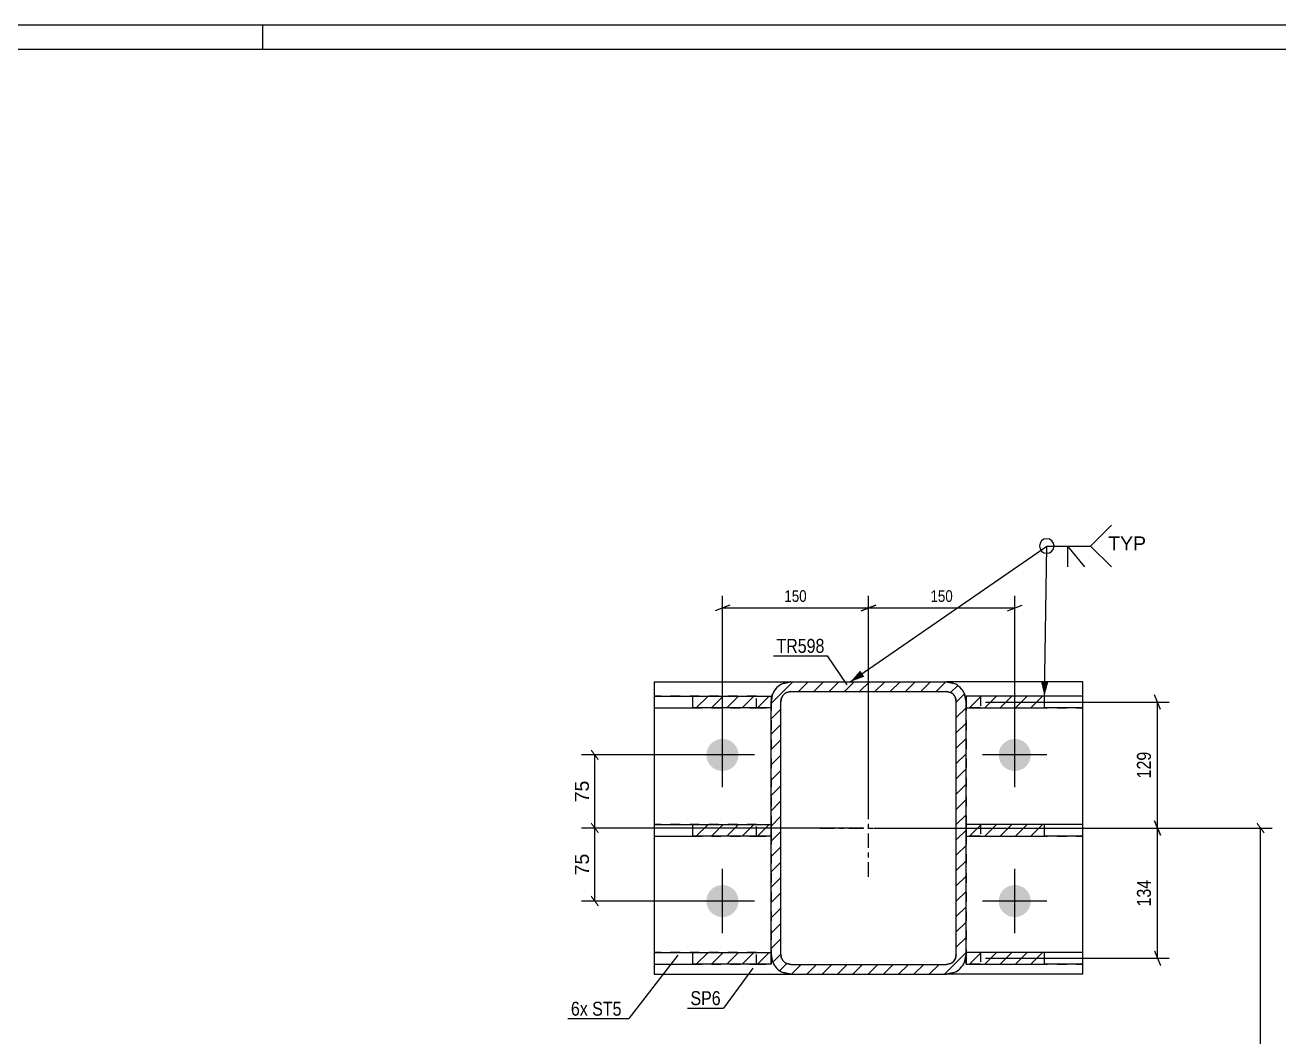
# Model space of a CAD drawing. Header units: millimetres. Extents: x 0 to 841, y 0 to 594.
# Drawn here: x 372.2 to 629.6, y 386.2 to 594 of the extents above; entities that cross this region are included whole.
import ezdxf

# ---------------------------------------------------------------- set-up
doc = ezdxf.new("R2010")
doc.units = ezdxf.units.MM
doc.linetypes.add('DXK_LINE_DOT2', pattern=[3.9198, 1.9599, -1.9599])
doc.linetypes.add('DXK_LINE_DOT3', pattern=[5.9187, 2.979, -0.9799, 0.9799, -0.9799])
doc.styles.add('Arial', font='ARIAL.TTF', dxfattribs={"height": 0.2})
doc.styles.add('Arial Narrow', font='ARIALN.TTF', dxfattribs={"height": 0.2})

# ---------------------------------------------------------------- blocks, each defined once
blk = doc.blocks.new('Unknown-122566733-1134')
at = {"color": 5, "linetype": 'Continuous'}
for p, q in [((841, 594), (0, 594)), ((421, 589), (421, 594)), ((836, 589), (5, 589))]:
    blk.add_line(p, q, dxfattribs=at)
blk = doc.blocks.new('Part-122566733-2305 - 2287')
at = {"linetype": 'Continuous'}
h = blk.add_hatch(dxfattribs=at)
h.set_pattern_fill('', scale=0.7, style=0, pattern_type=0)
h.set_pattern_definition([(45, (565.082, 456.639), (-1.571545, 1.571545), [])])
h.paths.add_polyline_path([(565.39, 455.11), (565.08, 456.64), (564.21, 457.94), (562.92, 458.8), (561.39, 459.11), (529.39, 459.11), (527.86, 458.8), (526.56, 457.94), (525.69, 456.64), (525.39, 455.11), (525.39, 403.11), (525.69, 401.58), (526.56, 400.28), (527.86, 399.41), (529.39, 399.11), (561.39, 399.11), (562.92, 399.41), (564.21, 400.28), (565.08, 401.58), (565.39, 403.11)])
h.paths.add_polyline_path([(563.23, 402.34), (562.8, 401.69), (562.15, 401.26), (561.39, 401.11), (529.39, 401.11), (528.62, 401.26), (527.97, 401.69), (527.54, 402.34), (527.39, 403.11), (527.39, 455.11), (527.54, 455.87), (527.97, 456.52), (528.62, 456.96), (529.39, 457.11), (561.39, 457.11), (562.15, 456.96), (562.8, 456.52), (563.23, 455.87), (563.39, 455.11), (563.39, 403.11)])
at = {"color": 7, "linetype": 'DXK_LINE_DOT2'}
for p, q in [((527.86, 458.8), (529.39, 459.11)), ((529.39, 459.11), (561.39, 459.11)), ((561.39, 459.11), (562.92, 458.8)), ((525.39, 455.11), (525.69, 456.64)), ((527.54, 455.87), (527.39, 455.11)), ((529.39, 457.11), (528.62, 456.96)), ((529.39, 457.11), (561.39, 457.11)), ((562.15, 456.96), (561.39, 457.11)), ((563.39, 455.11), (563.23, 455.87)), ((565.08, 456.64), (565.39, 455.11)), ((525.39, 455.11), (525.39, 403.11)), ((527.39, 403.11), (527.39, 455.11)), ((563.39, 403.11), (563.39, 455.11)), ((565.39, 455.11), (565.39, 403.11)), ((525.69, 401.58), (525.39, 403.11)), ((527.39, 403.11), (527.54, 402.34)), ((563.23, 402.34), (563.39, 403.11)), ((565.39, 403.11), (565.08, 401.58)), ((529.39, 399.11), (527.86, 399.41)), ((528.62, 401.26), (529.39, 401.11)), ((529.39, 401.11), (561.39, 401.11)), ((529.39, 399.11), (561.39, 399.11)), ((561.39, 401.11), (562.15, 401.26)), ((562.92, 399.41), (561.39, 399.11))]:
    blk.add_line(p, q, dxfattribs=at)
at = {"color": 2, "linetype": 'Continuous'}
for p, q in [((529.39, 459.11), (527.86, 458.8)), ((529.39, 459.11), (561.39, 459.11)), ((562.92, 458.8), (561.39, 459.11)), ((525.69, 456.64), (525.39, 455.11)), ((527.39, 455.11), (527.54, 455.87)), ((528.62, 456.96), (529.39, 457.11)), ((529.39, 457.11), (561.39, 457.11)), ((561.39, 457.11), (562.15, 456.96)), ((563.23, 455.87), (563.39, 455.11)), ((565.39, 455.11), (565.08, 456.64)), ((525.39, 403.11), (525.39, 455.11)), ((527.39, 403.11), (527.39, 455.11)), ((563.39, 403.11), (563.39, 455.11)), ((565.39, 403.11), (565.39, 455.11)), ((525.39, 403.11), (525.69, 401.58)), ((527.54, 402.34), (527.39, 403.11)), ((563.39, 403.11), (563.23, 402.34)), ((565.08, 401.58), (565.39, 403.11)), ((527.86, 399.41), (529.39, 399.11)), ((529.39, 401.11), (528.62, 401.26)), ((529.39, 401.11), (561.39, 401.11)), ((529.39, 399.11), (561.39, 399.11)), ((562.15, 401.26), (561.39, 401.11)), ((561.39, 399.11), (562.92, 399.41))]:
    blk.add_line(p, q, dxfattribs=at)
at = {"color": 7, "linetype": 'DXK_LINE_DOT3'}
for p, q in [((545.39, 419.11), (545.39, 439.11)), ((535.39, 429.11), (555.39, 429.11))]:
    blk.add_line(p, q, dxfattribs=at)
at = {"color": 7, "linetype": 'DXK_LINE_DOT2'}
for centre, radius, start, end in [((529.39, 455.11), 4, 112.5, 157.5), ((561.39, 455.11), 4, 22.5, 67.5), ((529.39, 455.11), 2, 112.5, 157.5), ((561.39, 455.11), 2, 22.5, 67.5), ((529.39, 403.11), 4, 202.5, 247.5), ((529.39, 403.11), 2, 202.5, 247.5), ((561.39, 403.11), 2, 292.5, 337.5), ((561.39, 403.11), 4, 292.5, 337.5)]:
    blk.add_arc(centre, radius, start, end, dxfattribs=at)
at = {"color": 2, "linetype": 'Continuous'}
for centre, radius, start, end in [((529.39, 455.11), 4, 112.5, 157.5), ((561.39, 455.11), 4, 22.5, 67.5), ((529.39, 455.11), 2, 112.5, 157.5), ((561.39, 455.11), 2, 22.5, 67.5), ((529.39, 403.11), 4, 202.5, 247.5), ((529.39, 403.11), 2, 202.5, 247.5), ((561.39, 403.11), 2, 292.5, 337.5), ((561.39, 403.11), 4, 292.5, 337.5)]:
    blk.add_arc(centre, radius, start, end, dxfattribs=at)
blk = doc.blocks.new('Bolt-122566733-2294 - 2287')
at = {"linetype": 'Continuous'}
for points in [[(512.09, 444.11, -1), (518.69, 444.11, -1)], [(572.09, 444.11, -1), (578.69, 444.11, -1)], [(512.09, 414.11, -1), (518.69, 414.11, -1)], [(572.09, 414.11, -1), (578.69, 414.11, -1)]]:
    blk.add_hatch(color=1, dxfattribs=at).paths.add_polyline_path(points)
at = {"color": 1, "linetype": 'Continuous'}
for p, q in [((515.39, 437.51), (515.39, 450.71)), ((575.39, 437.51), (575.39, 450.71)), ((521.99, 444.11), (508.79, 444.11)), ((581.99, 444.11), (568.79, 444.11)), ((515.39, 407.51), (515.39, 420.71)), ((575.39, 407.51), (575.39, 420.71)), ((521.99, 414.11), (508.79, 414.11)), ((581.99, 414.11), (568.79, 414.11))]:
    blk.add_line(p, q, dxfattribs=at)
blk = doc.blocks.new('Part-122566733-2316 - 2287')
at = {"linetype": 'Continuous'}
h = blk.add_hatch(dxfattribs=at)
h.set_pattern_fill('', scale=0.7, style=0, pattern_type=0)
h.set_pattern_definition([(45, (509.277, 403.561), (-1.57154, 1.57154), [])])
h.paths.add_polyline_path([(525.39, 403.56), (509.28, 403.56), (509.28, 401.16), (525.39, 401.16)])
at = {"color": 2, "linetype": 'Continuous'}
for p, q in [((501.39, 403.56), (509.28, 403.56)), ((501.39, 403.56), (501.39, 401.16)), ((509.28, 403.56), (525.39, 403.56)), ((509.28, 401.16), (509.28, 403.56)), ((525.39, 403.56), (525.39, 403.56)), ((525.39, 403.56), (525.39, 401.16)), ((501.39, 401.16), (509.28, 401.16)), ((525.39, 401.16), (509.28, 401.16)), ((525.39, 401.16), (525.39, 401.16))]:
    blk.add_line(p, q, dxfattribs=at)
at = {"color": 7, "linetype": 'DXK_LINE_DOT2'}
for p, q in [((522.39, 403.56), (501.39, 403.56)), ((522.39, 401.16), (522.39, 403.56)), ((522.39, 403.56), (525.39, 403.56)), ((525.39, 401.16), (525.39, 403.56)), ((501.39, 401.16), (522.39, 401.16)), ((522.39, 401.16), (525.39, 401.16))]:
    blk.add_line(p, q, dxfattribs=at)
blk = doc.blocks.new('Part-122566733-2321 - 2287')
at = {"linetype": 'Continuous'}
h = blk.add_hatch(dxfattribs=at)
h.set_pattern_fill('', scale=0.7, style=0, pattern_type=0)
h.set_pattern_definition([(45, (509.2765, 456.161), (-1.57154, 1.57154), [])])
h.paths.add_polyline_path([(525.39, 456.16), (509.28, 456.16), (509.28, 453.76), (525.39, 453.76)])
at = {"color": 2, "linetype": 'Continuous'}
for p, q in [((501.39, 456.16), (509.28, 456.16)), ((501.39, 456.16), (501.39, 453.76)), ((509.28, 456.16), (525.39, 456.16)), ((509.28, 453.76), (509.28, 456.16)), ((525.39, 456.16), (525.39, 456.16)), ((525.39, 456.16), (525.39, 453.76)), ((501.39, 453.76), (509.28, 453.76)), ((525.39, 453.76), (509.28, 453.76)), ((525.39, 453.76), (525.39, 453.76))]:
    blk.add_line(p, q, dxfattribs=at)
at = {"color": 7, "linetype": 'DXK_LINE_DOT2'}
for p, q in [((522.39, 456.16), (501.39, 456.16)), ((522.39, 453.76), (522.39, 456.16)), ((522.39, 456.16), (525.39, 456.16)), ((525.39, 456.16), (525.39, 453.76)), ((525.39, 456.16), (525.39, 456.16)), ((501.39, 453.76), (522.39, 453.76)), ((522.39, 453.76), (525.39, 453.76))]:
    blk.add_line(p, q, dxfattribs=at)
blk = doc.blocks.new('Part-122566733-2326 - 2287')
at = {"linetype": 'Continuous'}
h = blk.add_hatch(dxfattribs=at)
h.set_pattern_fill('', scale=0.7, style=0, pattern_type=0)
h.set_pattern_definition([(45, (509.2768, 429.861), (-1.57154, 1.57154), [])])
h.paths.add_polyline_path([(525.39, 429.86), (509.28, 429.86), (509.28, 427.46), (525.39, 427.46)])
at = {"color": 2, "linetype": 'Continuous'}
for p, q in [((501.39, 429.86), (509.28, 429.86)), ((501.39, 429.86), (501.39, 427.46)), ((501.39, 427.46), (509.28, 427.46)), ((509.28, 429.86), (525.39, 429.86)), ((509.28, 427.46), (509.28, 429.86)), ((525.39, 427.46), (509.28, 427.46)), ((525.39, 429.86), (525.39, 429.86)), ((525.39, 429.86), (525.39, 427.46)), ((525.39, 427.46), (525.39, 427.46))]:
    blk.add_line(p, q, dxfattribs=at)
at = {"color": 7, "linetype": 'DXK_LINE_DOT2'}
for p, q in [((522.39, 429.86), (501.39, 429.86)), ((501.39, 427.46), (522.39, 427.46)), ((522.39, 427.46), (522.39, 429.86)), ((522.39, 429.86), (525.39, 429.86)), ((522.39, 427.46), (525.39, 427.46)), ((525.39, 427.46), (525.39, 429.86))]:
    blk.add_line(p, q, dxfattribs=at)
blk = doc.blocks.new('Part-122566733-2331 - 2287')
at = {"linetype": 'Continuous'}
h = blk.add_hatch(dxfattribs=at)
h.set_pattern_fill('', scale=0.7, style=0, pattern_type=0)
h.set_pattern_definition([(45, (565.3864, 403.561), (-1.57154, 1.57154), [])])
h.paths.add_polyline_path([(581.5, 403.56), (565.39, 403.56), (565.39, 401.16), (581.5, 401.16)])
at = {"color": 2, "linetype": 'Continuous'}
for p, q in [((565.39, 403.56), (565.39, 403.56)), ((581.5, 403.56), (565.39, 403.56)), ((565.39, 403.56), (565.39, 401.16)), ((589.39, 403.56), (581.5, 403.56)), ((581.5, 401.16), (581.5, 403.56)), ((589.39, 401.16), (589.39, 403.56)), ((565.39, 401.16), (565.39, 401.16)), ((565.39, 401.16), (581.5, 401.16)), ((589.39, 401.16), (581.5, 401.16))]:
    blk.add_line(p, q, dxfattribs=at)
at = {"color": 7, "linetype": 'DXK_LINE_DOT2'}
for p, q in [((568.39, 403.56), (565.39, 403.56)), ((565.39, 401.16), (565.39, 403.56)), ((568.39, 403.56), (568.39, 401.16)), ((589.39, 403.56), (568.39, 403.56)), ((568.39, 401.16), (565.39, 401.16)), ((568.39, 401.16), (589.39, 401.16))]:
    blk.add_line(p, q, dxfattribs=at)
blk = doc.blocks.new('Part-122566733-2336 - 2287')
at = {"linetype": 'Continuous'}
h = blk.add_hatch(dxfattribs=at)
h.set_pattern_fill('', scale=0.7, style=0, pattern_type=0)
h.set_pattern_definition([(45, (565.3864, 456.161), (-1.57154, 1.57154), [])])
h.paths.add_polyline_path([(581.5, 456.16), (565.39, 456.16), (565.39, 453.76), (581.5, 453.76)])
at = {"color": 2, "linetype": 'Continuous'}
for p, q in [((565.39, 456.16), (565.39, 456.16)), ((581.5, 456.16), (565.39, 456.16)), ((565.39, 456.16), (565.39, 453.76)), ((589.39, 456.16), (581.5, 456.16)), ((581.5, 453.76), (581.5, 456.16)), ((589.39, 453.76), (589.39, 456.16)), ((565.39, 453.76), (565.39, 453.76)), ((565.39, 453.76), (581.5, 453.76)), ((589.39, 453.76), (581.5, 453.76))]:
    blk.add_line(p, q, dxfattribs=at)
at = {"color": 7, "linetype": 'DXK_LINE_DOT2'}
for p, q in [((568.39, 456.16), (565.39, 456.16)), ((565.39, 456.16), (565.39, 453.76)), ((568.39, 456.16), (568.39, 453.76)), ((589.39, 456.16), (568.39, 456.16)), ((568.39, 453.76), (565.39, 453.76)), ((568.39, 453.76), (589.39, 453.76))]:
    blk.add_line(p, q, dxfattribs=at)
blk = doc.blocks.new('Part-122566733-2341 - 2287')
at = {"linetype": 'Continuous'}
h = blk.add_hatch(dxfattribs=at)
h.set_pattern_fill('', scale=0.7, style=0, pattern_type=0)
h.set_pattern_definition([(45, (565.3864, 429.861), (-1.57154, 1.57154), [])])
h.paths.add_polyline_path([(581.5, 429.86), (565.39, 429.86), (565.39, 427.46), (581.5, 427.46)])
at = {"color": 2, "linetype": 'Continuous'}
for p, q in [((565.39, 429.86), (565.39, 429.86)), ((581.5, 429.86), (565.39, 429.86)), ((565.39, 429.86), (565.39, 427.46)), ((565.39, 427.46), (565.39, 427.46)), ((565.39, 427.46), (581.5, 427.46)), ((589.39, 429.86), (581.5, 429.86)), ((581.5, 427.46), (581.5, 429.86)), ((589.39, 427.46), (581.5, 427.46)), ((589.39, 427.46), (589.39, 429.86))]:
    blk.add_line(p, q, dxfattribs=at)
at = {"color": 7, "linetype": 'DXK_LINE_DOT2'}
for p, q in [((568.39, 429.86), (565.39, 429.86)), ((565.39, 427.46), (565.39, 429.86)), ((568.39, 427.46), (565.39, 427.46)), ((568.39, 429.86), (568.39, 427.46)), ((589.39, 429.86), (568.39, 429.86)), ((568.39, 427.46), (589.39, 427.46))]:
    blk.add_line(p, q, dxfattribs=at)
blk = doc.blocks.new('Part-122566733-2357 - 2287')
at = {"color": 2, "linetype": 'Continuous'}
for p, q in [((501.39, 459.11), (501.39, 399.11)), ((501.39, 459.11), (529.39, 459.11)), ((589.39, 459.11), (561.39, 459.11)), ((589.39, 399.11), (589.39, 459.11)), ((501.39, 399.11), (529.39, 399.11)), ((589.39, 399.11), (561.39, 399.11))]:
    blk.add_line(p, q, dxfattribs=at)
at = {"color": 7, "linetype": 'DXK_LINE_DOT2'}
for p, q in [((529.39, 459.11), (561.39, 459.11)), ((529.39, 399.11), (561.39, 399.11))]:
    blk.add_line(p, q, dxfattribs=at)
blk = doc.blocks.new('StraightDimension-122566733-5668 - 2287')
at = {"color": 7, "linetype": 'Continuous'}
for p, q in [((605.29, 453.46), (604.09, 456.46)), ((569.39, 454.96), (607.09, 454.96)), ((604.69, 429.11), (604.69, 454.96)), ((604.09, 430.61), (605.29, 427.61)), ((566.39, 429.11), (607.09, 429.11))]:
    blk.add_line(p, q, dxfattribs=at)
at = {"color": 0}
blk.add_wipeout([(603.94, 445.38), (599.74, 445.38), (599.74, 438.69), (603.94, 438.69)], dxfattribs=at)
at = {"color": 3, "style": 'Arial Narrow'}
blk.add_text('129', height=2.863, rotation=90.0002, dxfattribs=at).set_placement((603.34, 439.29))
blk = doc.blocks.new('StraightDimension-122566733-4606 - 2287')
at = {"color": 7, "linetype": 'Continuous'}
for p, q in [((515.39, 445.11), (515.39, 476.8)), ((545.39, 431.57), (545.39, 476.8)), ((516.89, 474.9), (513.89, 473.7)), ((515.39, 474.3), (545.39, 474.3)), ((543.89, 473.7), (546.89, 474.9))]:
    blk.add_line(p, q, dxfattribs=at)
at = {"color": 0}
blk.add_wipeout([(533.17, 475.05), (533.17, 478.55), (527.6, 478.55), (527.6, 475.05)], dxfattribs=at)
at = {"color": 3, "style": 'Arial Narrow'}
blk.add_text('150', height=2.386, dxfattribs=at).set_placement((528.1, 475.55))
blk = doc.blocks.new('StraightDimension-122566733-4605 - 2287')
at = {"color": 7, "linetype": 'Continuous'}
for p, q in [((545.39, 431.57), (545.39, 476.8)), ((575.39, 445.11), (575.39, 476.8)), ((546.89, 474.9), (543.89, 473.7)), ((545.39, 474.3), (575.39, 474.3)), ((573.89, 473.7), (576.89, 474.9))]:
    blk.add_line(p, q, dxfattribs=at)
at = {"color": 0}
blk.add_wipeout([(563.17, 475.05), (563.17, 478.55), (557.6, 478.55), (557.6, 475.05)], dxfattribs=at)
at = {"color": 3, "style": 'Arial Narrow'}
blk.add_text('150', height=2.386, dxfattribs=at).set_placement((558.1, 475.55))
blk = doc.blocks.new('StraightDimension-122566733-5641 - 2287')
at = {"linetype": 'Continuous'}
for points in [[(488.35, 430.01), (488.5, 430.21), (490, 428.21), (489.85, 428.01)], [(490, 413.21), (489.85, 413.01), (488.35, 415.01), (488.5, 415.21)]]:
    blk.add_hatch(color=7, dxfattribs=at).paths.add_polyline_path(points)
at = {"color": 7, "linetype": 'Continuous'}
for p, q in [((544.39, 429.11), (486.47, 429.11)), ((489.17, 414.11), (489.17, 429.11)), ((514.39, 414.11), (486.47, 414.11))]:
    blk.add_line(p, q, dxfattribs=at)
at = {"color": 0}
blk.add_wipeout([(488.57, 424.43), (484.37, 424.43), (484.37, 418.78), (488.57, 418.78)], dxfattribs=at)
at = {"color": 3, "style": 'Arial'}
blk.add_text('75', height=2.865, rotation=90.0002, dxfattribs=at).set_placement((487.97, 419.38))
blk = doc.blocks.new('StraightDimension-122566733-2440 - 2287')
at = {"linetype": 'Continuous'}
for points in [[(625.03, 430), (625.18, 430.2), (626.68, 428.2), (626.53, 428)], [(626.68, 284.11), (626.53, 283.91), (625.03, 285.91), (625.18, 286.11)]]:
    blk.add_hatch(color=7, dxfattribs=at).paths.add_polyline_path(points)
at = {"color": 7, "linetype": 'Continuous'}
for p, q in [((546.39, 429.1), (628.26, 429.1)), ((625.86, 285.01), (625.86, 429.1)), ((566.39, 285.01), (628.26, 285.01))]:
    blk.add_line(p, q, dxfattribs=at)
at = {"color": 0}
blk.add_wipeout([(625.26, 362.1), (621.06, 362.1), (621.06, 352.01), (625.26, 352.01)], dxfattribs=at)
at = {"color": 3, "style": 'Arial'}
blk.add_text('3190', height=2.865, rotation=90.0002, dxfattribs=at).set_placement((624.66, 352.61))
blk = doc.blocks.new('StraightDimension-122566733-5640 - 2287')
at = {"linetype": 'Continuous'}
for points in [[(488.35, 445.01), (488.5, 445.21), (490, 443.21), (489.85, 443.01)], [(490, 428.21), (489.85, 428.01), (488.35, 430.01), (488.5, 430.21)]]:
    blk.add_hatch(color=7, dxfattribs=at).paths.add_polyline_path(points)
at = {"color": 7, "linetype": 'Continuous'}
for p, q in [((514.39, 444.11), (486.47, 444.11)), ((489.17, 429.11), (489.17, 444.11)), ((544.39, 429.11), (486.47, 429.11))]:
    blk.add_line(p, q, dxfattribs=at)
at = {"color": 0}
blk.add_wipeout([(488.57, 439.43), (484.37, 439.43), (484.37, 433.78), (488.57, 433.78)], dxfattribs=at)
at = {"color": 3, "style": 'Arial'}
blk.add_text('75', height=2.865, rotation=90.0002, dxfattribs=at).set_placement((487.97, 434.38))
blk = doc.blocks.new('StraightDimension-122566733-5669 - 2287')
at = {"color": 7, "linetype": 'Continuous'}
for p, q in [((605.29, 427.61), (604.09, 430.61)), ((566.39, 429.11), (607.09, 429.11)), ((604.69, 402.36), (604.69, 429.11)), ((569.39, 402.36), (607.09, 402.36)), ((604.09, 403.86), (605.29, 400.86))]:
    blk.add_line(p, q, dxfattribs=at)
at = {"color": 0}
blk.add_wipeout([(603.94, 419.08), (599.74, 419.08), (599.74, 412.39), (603.94, 412.39)], dxfattribs=at)
at = {"color": 3, "style": 'Arial Narrow'}
blk.add_text('134', height=2.863, rotation=90.0002, dxfattribs=at).set_placement((603.34, 412.99))
blk = doc.blocks.new('Mark-122566733-2301 - 2287')
at = {"color": 0}
blk.add_wipeout([(536.33, 465.08), (536.33, 468.08), (526.47, 468.08), (526.47, 465.08)], dxfattribs=at)
blk.add_wipeout([(536.33, 465.08), (536.33, 468.08), (526.47, 468.08), (526.47, 465.08)], dxfattribs=at)
at = {"color": 30, "linetype": 'Continuous'}
for p in [(525.87, 464.48), (540.97, 458.51)]:
    blk.add_line(p, (536.93, 464.48), dxfattribs=at)
at = {"color": 3, "style": 'Arial Narrow'}
blk.add_text('TR598', height=2.863, dxfattribs=at).set_placement((526.47, 465.08))
blk = doc.blocks.new('MarkSet-122566733-2699 - 2287')
at = {"color": 30, "linetype": 'Continuous'}
blk.add_line((506.25, 403.02), (496.17, 389.97), dxfattribs=at)
at = {"color": 0}
blk.add_wipeout([(487.74, 390.57), (487.74, 393.57), (484.27, 393.57), (484.27, 390.57)], dxfattribs=at)
blk.add_wipeout([(487.74, 390.57), (487.74, 393.57), (484.27, 393.57), (484.27, 390.57)], dxfattribs=at)
blk.add_wipeout([(494.67, 390.57), (494.67, 393.57), (488.64, 393.57), (488.64, 390.57)], dxfattribs=at)
blk.add_wipeout([(494.67, 390.57), (494.67, 393.57), (488.64, 393.57), (488.64, 390.57)], dxfattribs=at)
at = {"color": 30, "linetype": 'Continuous'}
blk.add_line((483.67, 389.97), (496.17, 389.97), dxfattribs=at)
at = {"color": 3, "style": 'Arial Narrow'}
for s, p in [('6x', (484.27, 390.57)), ('ST5', (488.64, 390.57))]:
    blk.add_text(s, height=2.863, dxfattribs=at).set_placement(p)
blk = doc.blocks.new('Mark-122566733-2353 - 2287')
at = {"color": 0}
blk.add_wipeout([(515.02, 392.74), (515.02, 395.74), (508.81, 395.74), (508.81, 392.74)], dxfattribs=at)
blk.add_wipeout([(515.02, 392.74), (515.02, 395.74), (508.81, 395.74), (508.81, 392.74)], dxfattribs=at)
at = {"color": 30, "linetype": 'Continuous'}
for p in [(521.6, 400.3), (508.21, 392.14)]:
    blk.add_line(p, (515.62, 392.14), dxfattribs=at)
at = {"color": 3, "style": 'Arial Narrow'}
blk.add_text('SP6', height=2.863, dxfattribs=at).set_placement((508.81, 392.74))
blk = doc.blocks.new('WeldMark-122566733-2605 - 2287')
at = {"linetype": 'Continuous'}
for points in [[(544.51, 460.2), (541.62, 459.11), (543.66, 461.43)], [(582.29, 459.15), (581.49, 456.16), (580.79, 459.17)]]:
    blk.add_hatch(color=30, dxfattribs=at).paths.add_polyline_path(points)
at = {"color": 30, "linetype": 'Continuous'}
for p, q in [((541.62, 459.11), (581.97, 487.02)), ((581.49, 456.16), (581.97, 487.02)), ((581.97, 487.02), (590.97, 487.02))]:
    blk.add_line(p, q, dxfattribs=at)
at = {"color": 3, "linetype": 'Continuous'}
for q in [(589.68, 482.74), (586.25, 482.74)]:
    blk.add_line((586.25, 487.02), q, dxfattribs=at)
for start, end in [(90, 270), (270, 90)]:
    blk.add_arc((581.97, 487.02), 1.5, start, end, dxfattribs=at)
at = {"color": 0, "linetype": 'Continuous'}
blk.add_wipeout([(602.34, 486.12), (602.34, 489.12), (594.57, 489.12), (594.57, 486.12)], dxfattribs=at)
blk.add_wipeout([(602.34, 486.12), (602.34, 489.12), (594.57, 489.12), (594.57, 486.12)], dxfattribs=at)
at = {"color": 3, "linetype": 'Continuous'}
for q in [(595.25, 491.31), (595.25, 482.74)]:
    blk.add_line((590.97, 487.02), q, dxfattribs=at)
at = {"color": 3, "linetype": 'Continuous', "style": 'Arial'}
blk.add_text('TYP', height=2.865, dxfattribs=at).set_placement((594.57, 486.12))

msp = doc.modelspace()

# ---------------------------------------------------------------- block references
for name in ['Unknown-122566733-1134', 'Part-122566733-2357 - 2287', 'Part-122566733-2305 - 2287', 'Part-122566733-2321 - 2287', 'Part-122566733-2336 - 2287', 'Bolt-122566733-2294 - 2287', 'Part-122566733-2326 - 2287', 'Part-122566733-2341 - 2287', 'Part-122566733-2316 - 2287', 'Part-122566733-2331 - 2287']:
    msp.add_blockref(name, (0, 0))

# ---------------------------------------------------------------- next in the draw order: block references
for name in ['StraightDimension-122566733-4606 - 2287', 'StraightDimension-122566733-5668 - 2287', 'StraightDimension-122566733-5641 - 2287', 'MarkSet-122566733-2699 - 2287', 'Mark-122566733-2353 - 2287']:
    msp.add_blockref(name, (0, 0))

# ---------------------------------------------------------------- next in the draw order: block references
for name in ['StraightDimension-122566733-4605 - 2287', 'Mark-122566733-2301 - 2287', 'StraightDimension-122566733-2440 - 2287']:
    msp.add_blockref(name, (0, 0))

# ---------------------------------------------------------------- next in the draw order: block references
for name in ['WeldMark-122566733-2605 - 2287', 'StraightDimension-122566733-5640 - 2287', 'StraightDimension-122566733-5669 - 2287']:
    msp.add_blockref(name, (0, 0))

doc.saveas('drawing.dxf')
